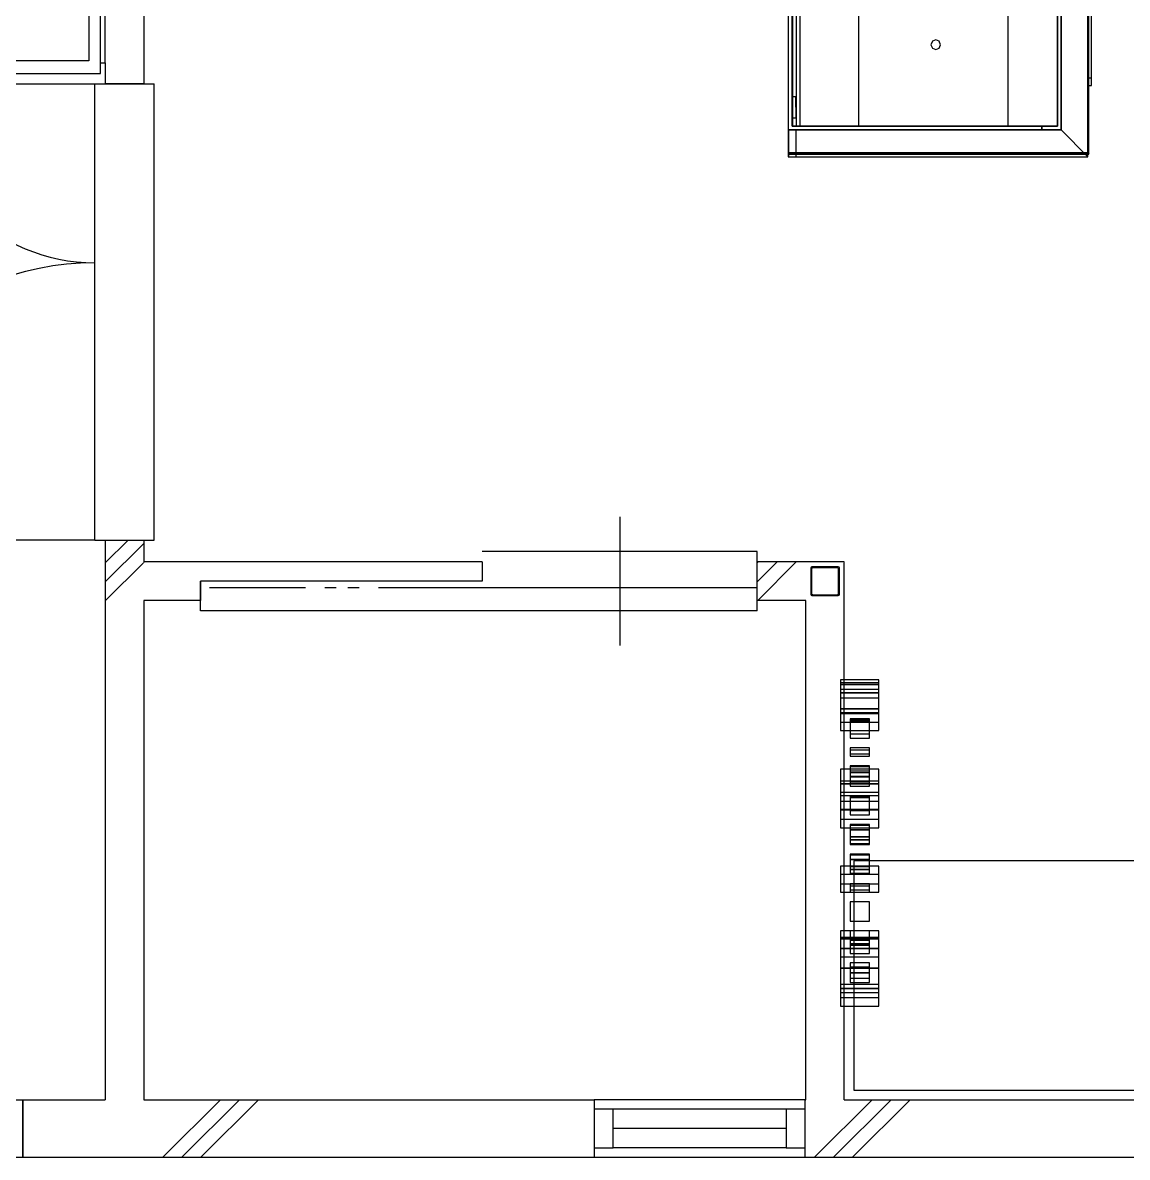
# Model space of a CAD drawing. Units: millimetres at full size, sheet at 1:50. Extents: x -9750 to 9750, y -6680 to 6675.
# Drawn here: x 81 to 2957, y -1915 to 1039 of the extents above; entities that cross this region are included whole.
import ezdxf

# ---------------------------------------------------------------- set-up
doc = ezdxf.new("R2010")
doc.units = ezdxf.units.MM
doc.header["$LTSCALE"] = 50
doc.linetypes.add('DOUBLE_CHAIN1', pattern=[8.8, 5, -1, 0.6, -0.6, 0.6, -1])
for name, color, linetype in [('0-5_柱', 7, 'Continuous'), ('0-6_壁', 4, 'Continuous'), ('0-7_建具', 7, 'Continuous'), ('0-8_床仕上', 7, 'Continuous'), ('0-9_部品実装', 7, 'Continuous'), ('0-A_汎用オブジェクト（実装）', 4, 'Continuous')]:
    doc.layers.add(name, color=color, linetype=linetype)

msp = doc.modelspace()

# ---------------------------------------------------------------- wipeouts: each hides what was drawn before it
for points in [[(346.23, -1839.95), (4770.23, -1839.95), (4770.23, 5120.05), (4770.23, 5120.05)], [(-3365.77, 3792.05), (-3365.77, -1764.95), (296.23, -1764.95), (296.23, -1764.95)]]:
    msp.add_wipeout(points)

# ---------------------------------------------------------------- next in the draw order: wipeouts: each hides what was drawn before it
for points in [[(346.23, -1839.95), (4770.23, 5120.05), (346.23, 5120.05), (346.23, 5120.05)], [(-3365.77, 3792.05), (296.23, -1764.95), (296.23, 3792.05), (296.23, 3792.05)]]:
    msp.add_wipeout(points)

# ---------------------------------------------------------------- next in the draw order: linework, layer by layer
at = {"layer": '0-6_壁', "color": 3}
msp.add_line((46.23, -1764.95), (81.23, -1764.95), dxfattribs=at)
msp.add_lwpolyline([(-5265.77, -1914.95), (81.23, -1914.95), (81.23, -1764.95)], dxfattribs=at)
at = {"layer": '0-6_壁', "color": 7}
msp.add_solid([(-5265.77, -1764.95), (81.23, -1764.95), (81.23, -1764.95)], dxfattribs=at)
at = {"layer": '0-8_床仕上'}
msp.add_solid([(346.23, -1839.95), (346.23, 5120.05), (346.23, 5120.05)], dxfattribs=at)
at = {"layer": '0-A_汎用オブジェクト（実装）'}
for points in [[(2857.07, 3302.95), (2854.07, 3299.95), (2854.07, 699.95), (2857.07, 696.95)], [(2854.07, 875.8), (2864.17, 875.8), (2864.17, 3061.42), (2854.07, 3061.42)], [(2854.16, 895.8), (2864.17, 895.8), (2864.17, 3041.42), (2854.16, 3041.42)], [(2854.07, 699.95), (2854.07, 2499.95), (2074.07, 2499.95), (2074.07, 699.95)], [(2854.51, 2489.95), (2784.51, 2419.95), (2784.51, 759.95), (2854.51, 689.95)], [(2784.95, 759.95), (2784.95, 2419.95), (2074.51, 2419.95), (2074.51, 759.95), (2734.95, 759.95), (2734.95, 769.95), (2084.51, 769.95), (2084.51, 2409.95), (2774.95, 2409.95), (2774.95, 769.95), (2734.95, 769.95), (2734.95, 759.95)], [(2084.51, 2409.95), (2084.51, 769.95), (2774.95, 769.95), (2774.95, 2409.95)], [(2105.01, 2409.95), (2085.01, 2409.95), (2085.01, 769.95), (2105.01, 769.95)], [(2085.01, 2409.95), (2085.01, 769.95), (2775.45, 769.95), (2775.45, 2409.95)], [(2257.39, 2409.95), (2257.39, 769.95), (2647.23, 769.95), (2647.23, 2409.95)], [(2257.39, 2409.95), (2257.39, 769.95), (2647.23, 769.95), (2647.23, 2409.95)], [(2775.45, 2410.45), (2774.95, 2409.95), (2774.95, 769.95), (2775.45, 769.45)], [(2095.01, 1589.95), (2095.01, 769.95), (2105.01, 769.95), (2105.01, 1589.95)], [(2467.27, 973.11), (2470.93, 981.95), (2467.27, 990.78), (2458.43, 994.45), (2449.6, 990.78), (2445.93, 981.95), (2449.6, 973.11), (2458.43, 969.45)], [(2084.51, 846), (2085.01, 791.16), (2095.01, 791.25), (2094.51, 846.09)], [(2775.45, 769.45), (2774.95, 769.95), (2124.95, 769.95), (2124.95, 769.45)], [(2854.51, 689.95), (2784.51, 759.95), (2074.07, 759.95), (2074.07, 689.95)], [(2074.95, 759.95), (2074.95, 689.95), (2094.95, 689.95), (2094.95, 759.95)], [(2857.07, 696.95), (2854.07, 699.95), (2074.07, 699.95), (2074.07, 696.95)], [(2285.53, -812.31), (2285.53, -773.73), (2235.53, -773.73), (2235.53, -812.31)], [(2285.53, -823.54), (2285.53, -776.18), (2235.53, -776.18), (2235.53, -823.54)], [(2235.53, -779.11), (2235.53, -812.31), (2285.53, -812.31), (2285.53, -779.11)], [(2235.53, -848.54), (2235.53, -853.91), (2285.53, -853.91), (2285.53, -848.54)], [(2285.53, -870.51), (2285.53, -848.54), (2235.53, -848.54), (2235.53, -870.51)], [(2285.53, -870.51), (2285.53, -865.14), (2235.53, -865.14), (2235.53, -870.51)], [(2285.53, -913.09), (2285.53, -895.51), (2235.53, -895.51), (2235.53, -913.09)], [(2285.53, -897.95), (2235.53, -897.95), (2235.53, -924.32), (2285.53, -924.32)], [(2285.53, -923.34), (2285.53, -909.18), (2235.53, -909.18), (2235.53, -923.34)], [(2235.53, -923.34), (2235.53, -937.5), (2285.53, -937.5), (2285.53, -923.34)], [(2285.53, -948.73), (2285.53, -924.32), (2235.53, -924.32), (2235.53, -948.73)], [(2285.53, -1012.31), (2285.53, -973.73), (2235.53, -973.73), (2235.53, -1012.31)], [(2285.53, -1023.54), (2285.53, -976.18), (2235.53, -976.18), (2235.53, -1023.54)], [(2235.53, -979.11), (2235.53, -1012.31), (2285.53, -1012.31), (2285.53, -979.11)], [(2285.53, -1048.54), (2235.53, -1048.54), (2235.53, -1080.28), (2285.53, -1080.28)], [(2285.53, -1050.98), (2235.53, -1050.98), (2235.53, -1097.86), (2285.53, -1097.86)], [(2285.53, -1062.09), (2235.53, -1062.09), (2235.53, -1062.21), (2285.53, -1062.21)], [(2285.53, -1080.28), (2235.53, -1080.28), (2235.53, -1087.11), (2285.53, -1087.11)], [(2285.53, -1100.78), (2285.53, -1089.55), (2235.53, -1089.55), (2235.53, -1100.78)], [(2285.53, -1125.78), (2235.53, -1125.78), (2235.53, -1157.52), (2285.53, -1157.52)], [(2285.53, -1128.23), (2235.53, -1128.23), (2235.53, -1175.1), (2285.53, -1175.1)], [(2285.53, -1139.33), (2235.53, -1139.33), (2235.53, -1139.46), (2285.53, -1139.46)], [(2245.23, -1739.95), (4505.23, -1739.95), (4505.23, -1142.64), (2245.23, -1142.64)], [(2245.23, -1739.95), (4520.23, -1739.95), (4520.23, -1142.64), (2245.23, -1142.64)], [(2285.53, -1157.52), (2235.53, -1157.52), (2235.53, -1164.36), (2285.53, -1164.36)], [(2285.53, -1178.03), (2285.53, -1166.8), (2235.53, -1166.8), (2235.53, -1178.03)], [(2235.53, -1203.03), (2235.53, -1208.4), (2285.53, -1208.4), (2285.53, -1203.03)], [(2285.53, -1225), (2285.53, -1203.03), (2235.53, -1203.03), (2235.53, -1225)], [(2285.53, -1225), (2285.53, -1219.63), (2235.53, -1219.63), (2235.53, -1225)], [(2285.53, -1300.3), (2285.53, -1250), (2235.53, -1250), (2235.53, -1300.3)], [(2285.53, -1349.71), (2285.53, -1325.3), (2235.53, -1325.3), (2235.53, -1349.71)], [(2285.53, -1362.89), (2285.53, -1346.29), (2235.53, -1346.29), (2235.53, -1362.89)], [(2285.53, -1359.48), (2285.53, -1349.71), (2235.53, -1349.71), (2235.53, -1359.48)], [(2285.53, -1383.89), (2285.53, -1359.48), (2235.53, -1359.48), (2235.53, -1383.89)], [(2285.53, -1408.89), (2235.53, -1408.89), (2235.53, -1434.77), (2285.53, -1434.77)], [(2285.53, -1448.93), (2285.53, -1419.63), (2235.53, -1419.63), (2235.53, -1448.93)], [(2285.53, -1460.16), (2285.53, -1434.77), (2235.53, -1434.77), (2235.53, -1460.16)]]:
    msp.add_lwpolyline(points, close=True, dxfattribs=at)

# ---------------------------------------------------------------- next in the draw order: wipeouts: each hides what was drawn before it
at = {"color": 7}
msp.add_wipeout([(81.23, -1764.95), (81.23, -1914.95), (4520.23, -1914.95), (4520.23, -1914.95)], dxfattribs=at)

# ---------------------------------------------------------------- next in the draw order: wipeouts: each hides what was drawn before it
msp.add_wipeout([(81.23, -1764.95), (4520.23, -1914.95), (4520.23, -1764.95), (4520.23, -1764.95)], dxfattribs=at)

# ---------------------------------------------------------------- next in the draw order: linework, layer by layer
at = {"layer": '0-6_壁', "color": 3}
for p, q in [((81.23, -1764.95), (296.23, -1764.95)), ((81.23, -1764.95), (81.23, -1914.95)), ((396.23, -1764.95), (1568.67, -1764.95)), ((2118.67, -1764.95), (2120.23, -1764.95)), ((2220.23, -1764.95), (3395.67, -1764.95)), ((81.23, -1914.95), (1568.67, -1914.95)), ((2118.67, -1914.95), (3395.67, -1914.95))]:
    msp.add_line(p, q, dxfattribs=at)
at = {"layer": '0-6_壁'}
for p, q in [((445.83, -1914.95), (595.83, -1764.95)), ((495.33, -1914.95), (645.33, -1764.95)), ((544.83, -1914.95), (694.83, -1764.95)), ((2142.89, -1914.95), (2292.89, -1764.95)), ((2192.38, -1914.95), (2342.38, -1764.95)), ((2241.88, -1914.95), (2391.88, -1764.95))]:
    msp.add_line(p, q, dxfattribs=at)
at = {"layer": '0-6_壁', "color": 7}
msp.add_solid([(81.23, -1764.95), (4520.23, -1764.95), (4520.23, -1764.95)], dxfattribs=at)

# ---------------------------------------------------------------- next in the draw order: wipeouts: each hides what was drawn before it
at = {"color": 7}
for points in [[(396.23, 5045.05), (296.23, 5045.05), (296.23, -1764.95), (296.23, -1764.95)], [(2120.23, -1764.95), (2220.23, -1764.95), (2220.23, -364.95), (2220.23, -364.95)]]:
    msp.add_wipeout(points, dxfattribs=at)

# ---------------------------------------------------------------- next in the draw order: wipeouts: each hides what was drawn before it
for points in [[(396.23, 5045.05), (296.23, -1764.95), (396.23, -1764.95), (396.23, -1764.95)], [(2120.23, -1764.95), (2220.23, -364.95), (2120.23, -464.95), (2120.23, -464.95)]]:
    msp.add_wipeout(points, dxfattribs=at)

# ---------------------------------------------------------------- next in the draw order: linework, layer by layer
at = {"layer": '0-6_壁', "color": 3}
for p, q in [((396.23, 1435.05), (396.23, 880.2)), ((296.23, 935.05), (296.23, 880.2)), ((296.23, -307.8), (296.23, -1764.95)), ((396.23, -307.8), (396.23, -364.95)), ((2220.23, -1764.95), (2220.23, -364.95)), ((396.23, -464.95), (396.23, -1764.95)), ((2120.23, -1764.95), (2120.23, -464.95))]:
    msp.add_line(p, q, dxfattribs=at)
at = {"layer": '0-6_壁'}
for p, q in [((296.23, -367.49), (355.92, -307.8)), ((296.23, -416.99), (396.23, -316.99)), ((296.23, -466.49), (396.23, -366.49))]:
    msp.add_line(p, q, dxfattribs=at)
at = {"layer": '0-6_壁', "color": 7}
for points in [[(396.23, 5045.05), (396.23, -1764.95), (396.23, -1764.95)], [(2120.23, -1764.95), (2120.23, -464.95), (2120.23, -464.95)]]:
    msp.add_solid(points, dxfattribs=at)
at = {"layer": '0-A_汎用オブジェクト（実装）'}
for points in [[(2310.53, -679.86), (2310.53, -671.81), (2210.53, -671.81), (2210.53, -679.86)], [(2310.53, -679.86), (2210.53, -679.86), (2210.53, -757.06), (2310.53, -757.06)], [(2310.53, -803.97), (2310.53, -684.66), (2210.53, -684.66), (2210.53, -803.97)], [(2310.53, -705.3), (2310.53, -696.85), (2210.53, -696.85), (2210.53, -705.3)], [(2310.53, -705.3), (2210.53, -705.3), (2210.53, -757.06), (2310.53, -757.06)], [(2310.53, -747.48), (2310.53, -719.16), (2210.53, -719.16), (2210.53, -747.48)], [(2310.53, -759.81), (2310.53, -747.48), (2210.53, -747.48), (2210.53, -759.81)], [(2310.53, -782.66), (2210.53, -782.66), (2210.53, -803.97), (2310.53, -803.97)], [(2310.53, -903.97), (2210.53, -903.97), (2210.53, -942.33), (2310.53, -942.33)], [(2310.53, -935.94), (2210.53, -935.94), (2210.53, -1056.68), (2310.53, -1056.68)], [(2310.53, -972.64), (2310.53, -942.33), (2210.53, -942.33), (2210.53, -972.64)], [(2310.53, -1010.18), (2310.53, -965.16), (2210.53, -965.16), (2210.53, -1010.18)], [(2310.53, -988.35), (2210.53, -988.35), (2210.53, -1009.77), (2310.53, -1009.77)], [(2310.53, -1009.97), (2310.53, -1009.77), (2210.53, -1009.77), (2210.53, -1009.97)], [(2310.53, -1035.26), (2210.53, -1035.26), (2210.53, -1056.68), (2310.53, -1056.68)], [(2310.53, -1156.68), (2210.53, -1156.68), (2210.53, -1178.1), (2310.53, -1178.1)], [(2310.53, -1225.02), (2310.53, -1156.68), (2210.53, -1156.68), (2210.53, -1225.02)], [(2310.53, -1203.7), (2210.53, -1203.7), (2210.53, -1225.02), (2310.53, -1225.02)], [(2310.53, -1325.02), (2210.53, -1325.02), (2210.53, -1343.03), (2310.53, -1343.03)], [(2310.53, -1370.94), (2310.53, -1325.02), (2210.53, -1325.02), (2210.53, -1370.94)], [(2310.53, -1343.03), (2210.53, -1343.03), (2210.53, -1346.11), (2310.53, -1346.11)], [(2310.53, -1422.66), (2310.53, -1370.94), (2210.53, -1370.94), (2210.53, -1422.66)], [(2310.53, -1371.71), (2210.53, -1371.71), (2210.53, -1392.8), (2310.53, -1392.8)], [(2310.53, -1475.25), (2310.53, -1422.66), (2210.53, -1422.66), (2210.53, -1475.25)], [(2310.53, -1464.76), (2210.53, -1464.76), (2210.53, -1485.86), (2310.53, -1485.86)], [(2310.53, -1521.12), (2310.53, -1475.25), (2210.53, -1475.25), (2210.53, -1521.12)], [(2310.53, -1500.03), (2210.53, -1500.03), (2210.53, -1521.12), (2310.53, -1521.12)]]:
    msp.add_lwpolyline(points, close=True, dxfattribs=at)

# ---------------------------------------------------------------- next in the draw order: wipeouts: each hides what was drawn before it
for points in [[(-285.56, 935.05), (296.23, 935.05), (296.23, 1252.16), (296.23, 1252.16)], [(269.23, -307.8), (423.23, -307.8), (423.23, 880.2), (423.23, 880.2)], [(2118.67, -1914.95), (2118.67, -1764.95), (1568.67, -1764.95), (1568.67, -1764.95)]]:
    msp.add_wipeout(points)
at = {"color": 7}
msp.add_wipeout([(2120.23, -464.95), (2220.23, -364.95), (396.23, -364.95), (396.23, -364.95)], dxfattribs=at)

# ---------------------------------------------------------------- next in the draw order: wipeouts: each hides what was drawn before it
for points in [[(-285.56, 935.05), (296.23, 1252.16), (-285.56, 1252.16), (-285.56, 1252.16)], [(269.23, -307.8), (423.23, 880.2), (269.23, 880.2), (269.23, 880.2)], [(2135.73, -452.45), (2204.73, -452.45), (2207.73, -449.45), (2207.73, -449.45)], [(2118.67, -1914.95), (1568.67, -1764.95), (1568.67, -1914.95), (1568.67, -1914.95)]]:
    msp.add_wipeout(points)
msp.add_wipeout([(2120.23, -464.95), (396.23, -364.95), (396.23, -464.95), (396.23, -464.95)], dxfattribs=at)

# ---------------------------------------------------------------- next in the draw order: linework, layer by layer
at = {"layer": '0-6_壁'}
for p, q in [((396.23, -366.49), (397.77, -364.95)), ((1993.86, -416.42), (2045.33, -364.95)), ((1993.86, -366.92), (1995.83, -364.95)), ((1994.83, -464.95), (2094.83, -364.95))]:
    msp.add_line(p, q, dxfattribs=at)
at = {"layer": '0-6_壁', "color": 3}
for p, q in [((1277.63, -364.95), (396.23, -364.95)), ((2220.23, -364.95), (1993.86, -364.95)), ((543.86, -464.95), (396.23, -464.95)), ((2120.23, -464.95), (1993.86, -464.95))]:
    msp.add_line(p, q, dxfattribs=at)
at = {"layer": '0-6_壁', "color": 7}
msp.add_solid([(2120.23, -464.95), (396.23, -464.95), (396.23, -464.95)], dxfattribs=at)
at = {"layer": '0-7_建具', "color": 4}
for p, q in [((-196.77, 880.2), (269.23, 880.2)), ((269.23, -307.8), (-452.77, -307.8))]:
    msp.add_line(p, q, dxfattribs=at)
at = {"layer": '0-7_建具'}
for p, q in [((269.23, -307.8), (269.23, 880.2)), ((269.23, 880.2), (423.23, 880.2)), ((396.23, 880.2), (296.23, 880.2)), ((423.23, -307.8), (423.23, 880.2)), ((269.23, -307.8), (423.23, -307.8)), ((296.23, -307.8), (396.23, -307.8)), ((1568.67, -1764.95), (1568.67, -1914.95)), ((2118.67, -1764.95), (1568.67, -1764.95)), ((2118.67, -1914.95), (2118.67, -1764.95)), ((2068.67, -1789.95), (1618.67, -1789.95)), ((2068.67, -1839.95), (1618.67, -1839.95)), ((2068.67, -1889.95), (1618.67, -1889.95)), ((1568.67, -1914.95), (2118.67, -1914.95))]:
    msp.add_line(p, q, dxfattribs=at)
for points in [[(1568.67, -1789.95), (1568.67, -1889.95), (1618.67, -1889.95), (1618.67, -1789.95)], [(2118.67, -1789.95), (2068.67, -1789.95), (2068.67, -1889.95), (2118.67, -1889.95)]]:
    msp.add_lwpolyline(points, close=True, dxfattribs=at)
at = {"layer": '0-7_建具', "color": 4}
for centre, radius, start, end in [((269.23, 880.2), 466, 180, 270), ((269.23, -307.8), 722, 90, 180)]:
    msp.add_arc(centre, radius, start, end, dxfattribs=at)
at = {"layer": '0-7_建具'}
for points in [[(269.23, -307.8), (269.23, 880.2), (269.23, 880.2)], [(2118.67, -1914.95), (1568.67, -1914.95), (1568.67, -1914.95)]]:
    msp.add_solid(points, dxfattribs=at)
at = {"layer": '0-9_部品実装', "color": 4}
msp.add_lwpolyline([(283.73, 935.05), (296.23, 935.05), (296.23, 2735.05), (283.73, 2735.05)], dxfattribs=at)

# ---------------------------------------------------------------- next in the draw order: wipeouts: each hides what was drawn before it
for points in [[(283.73, 2707.35), (-16.27, 2707.35), (-16.27, 907.35), (-16.27, 907.35)], [(543.86, -414.95), (543.86, -491.95), (1277.63, -491.95), (1277.63, -491.95)], [(2135.73, -452.45), (2207.73, -449.45), (2132.73, -449.45), (2132.73, -449.45)]]:
    msp.add_wipeout(points)

# ---------------------------------------------------------------- next in the draw order: wipeouts: each hides what was drawn before it
for points in [[(283.73, 2707.35), (-16.27, 907.35), (283.73, 907.35), (283.73, 907.35)], [(543.86, -414.95), (1277.63, -491.95), (1277.63, -414.95), (1277.63, -414.95)], [(2135.73, -452.45), (2132.73, -449.45), (2132.73, -449.45), (2132.73, -449.45)]]:
    msp.add_wipeout(points)

# ---------------------------------------------------------------- next in the draw order: linework, layer by layer
at = {"layer": '0-7_建具', "color": 4, "linetype": 'DOUBLE_CHAIN1'}
msp.add_line((1257.63, -432.45), (541.4, -432.45), dxfattribs=at)
at = {"layer": '0-7_建具'}
msp.add_line((543.86, -491.95), (543.86, -414.95), dxfattribs=at)
msp.add_solid([(543.86, -414.95), (1277.63, -414.95), (1277.63, -414.95)], dxfattribs=at)
at = {"layer": '0-9_部品実装', "color": 4}
for points in [[(-16.27, 1133.9), (-16.27, 907.35), (283.73, 907.35), (283.73, 2707.35)], [(-16.27, 2674.35), (253.73, 2674.35), (253.73, 940.35), (-16.03, 940.35)]]:
    msp.add_lwpolyline(points, dxfattribs=at)
at = {"layer": '0-9_部品実装'}
msp.add_solid([(283.73, 2707.35), (283.73, 907.35), (283.73, 907.35)], dxfattribs=at)

# ---------------------------------------------------------------- next in the draw order: wipeouts: each hides what was drawn before it
msp.add_wipeout([(2132.73, -380.45), (2132.73, -449.45), (2135.73, -449.45), (2135.73, -449.45)])

# ---------------------------------------------------------------- next in the draw order: wipeouts: each hides what was drawn before it
for points in [[(1993.86, -491.95), (1993.86, -337.95), (1277.63, -337.95), (1277.63, -337.95)], [(2132.73, -380.45), (2135.73, -449.45), (2135.73, -377.45), (2135.73, -377.45)]]:
    msp.add_wipeout(points)

# ---------------------------------------------------------------- next in the draw order: wipeouts: each hides what was drawn before it
for points in [[(1993.86, -491.95), (1277.63, -337.95), (1277.63, -491.95), (1277.63, -491.95)], [(2132.73, -380.45), (2135.73, -377.45), (2135.73, -377.45), (2135.73, -377.45)], [(2135.73, -452.45), (2132.73, -449.45), (2132.75, -449.76), (2132.75, -449.76)]]:
    msp.add_wipeout(points)

# ---------------------------------------------------------------- next in the draw order: linework, layer by layer
at = {"layer": '0-7_建具'}
for p, q in [((1635.74, -247.45), (1635.74, -582.45)), ((1993.86, -337.95), (1277.63, -337.95)), ((1993.86, -491.95), (1993.86, -337.95)), ((1993.86, -464.95), (1993.86, -364.95)), ((1993.86, -432.45), (1257.63, -432.45)), ((1993.86, -491.95), (543.86, -491.95))]:
    msp.add_line(p, q, dxfattribs=at)
msp.add_lwpolyline([(1277.63, -364.95), (1277.63, -414.95), (543.86, -414.95), (543.86, -464.95)], dxfattribs=at)
msp.add_solid([(1993.86, -491.95), (1277.63, -491.95), (1277.63, -491.95)], dxfattribs=at)

# ---------------------------------------------------------------- next in the draw order: wipeouts: each hides what was drawn before it
for points in [[(2132.73, -380.45), (2135.73, -377.45), (2135.42, -377.47), (2135.42, -377.47)], [(2135.73, -452.45), (2132.75, -449.76), (2132.8, -450.07), (2132.8, -450.07)]]:
    msp.add_wipeout(points)

# ---------------------------------------------------------------- next in the draw order: wipeouts: each hides what was drawn before it
for points in [[(2132.73, -380.45), (2135.42, -377.47), (2135.11, -377.52), (2135.11, -377.52)], [(2135.73, -452.45), (2132.8, -450.07), (2132.88, -450.38), (2132.88, -450.38)]]:
    msp.add_wipeout(points)

# ---------------------------------------------------------------- next in the draw order: wipeouts: each hides what was drawn before it
for points in [[(2132.73, -380.45), (2135.11, -377.52), (2134.81, -377.6), (2134.81, -377.6)], [(2135.73, -452.45), (2132.88, -450.38), (2132.99, -450.67), (2132.99, -450.67)]]:
    msp.add_wipeout(points)

# ---------------------------------------------------------------- next in the draw order: wipeouts: each hides what was drawn before it
for points in [[(2132.73, -380.45), (2134.81, -377.6), (2134.51, -377.71), (2134.51, -377.71)], [(2135.73, -452.45), (2132.99, -450.67), (2133.14, -450.95), (2133.14, -450.95)]]:
    msp.add_wipeout(points)

# ---------------------------------------------------------------- next in the draw order: wipeouts: each hides what was drawn before it
for points in [[(2132.73, -380.45), (2134.51, -377.71), (2134.23, -377.85), (2134.23, -377.85)], [(2135.73, -452.45), (2133.14, -450.95), (2133.31, -451.21), (2133.31, -451.21)]]:
    msp.add_wipeout(points)

# ---------------------------------------------------------------- next in the draw order: wipeouts: each hides what was drawn before it
for points in [[(2132.73, -380.45), (2134.23, -377.85), (2133.97, -378.02), (2133.97, -378.02)], [(2135.73, -452.45), (2133.31, -451.21), (2133.5, -451.46), (2133.5, -451.46)]]:
    msp.add_wipeout(points)

# ---------------------------------------------------------------- next in the draw order: wipeouts: each hides what was drawn before it
for points in [[(2132.73, -380.45), (2133.97, -378.02), (2133.73, -378.22), (2133.73, -378.22)], [(2135.73, -452.45), (2133.5, -451.46), (2133.73, -451.68), (2133.73, -451.68)]]:
    msp.add_wipeout(points)

# ---------------------------------------------------------------- next in the draw order: wipeouts: each hides what was drawn before it
for points in [[(2132.73, -380.45), (2133.73, -378.22), (2133.5, -378.44), (2133.5, -378.44)], [(2135.73, -452.45), (2133.73, -451.68), (2133.97, -451.88), (2133.97, -451.88)]]:
    msp.add_wipeout(points)

# ---------------------------------------------------------------- next in the draw order: wipeouts: each hides what was drawn before it
for points in [[(2132.73, -380.45), (2133.5, -378.44), (2133.31, -378.69), (2133.31, -378.69)], [(2135.73, -452.45), (2133.97, -451.88), (2134.23, -452.05), (2134.23, -452.05)]]:
    msp.add_wipeout(points)

# ---------------------------------------------------------------- next in the draw order: linework, layer by layer
at = {"layer": '0-5_柱'}
for points in [[(2135.73, -452.45), (2134.23, -452.05), (2134.51, -452.19)], [(2135.73, -452.45), (2134.51, -452.19), (2134.81, -452.3)], [(2135.73, -452.45), (2134.81, -452.3), (2135.11, -452.38)], [(2135.73, -452.45), (2135.11, -452.38), (2135.42, -452.43)], [(2135.73, -452.45), (2135.42, -452.43), (2135.42, -452.43)]]:
    msp.add_solid(points, dxfattribs=at)

# ---------------------------------------------------------------- next in the draw order: wipeouts: each hides what was drawn before it
msp.add_wipeout([(2132.73, -380.45), (2133.31, -378.69), (2133.14, -378.95), (2133.14, -378.95)])

# ---------------------------------------------------------------- next in the draw order: linework, layer by layer
for points in [[(2132.73, -380.45), (2133.14, -378.95), (2132.99, -379.23)], [(2132.73, -380.45), (2132.99, -379.23), (2132.88, -379.52)], [(2132.73, -380.45), (2132.88, -379.52), (2132.8, -379.83)], [(2132.73, -380.45), (2132.8, -379.83), (2132.75, -380.14)], [(2132.73, -380.45), (2132.75, -380.14), (2132.75, -380.14)]]:
    msp.add_solid(points, dxfattribs=at)

# ---------------------------------------------------------------- next in the draw order: wipeouts: each hides what was drawn before it
msp.add_wipeout([(2135.73, -377.45), (2135.73, -449.45), (2204.73, -449.45), (2204.73, -449.45)])

# ---------------------------------------------------------------- next in the draw order: wipeouts: each hides what was drawn before it
msp.add_wipeout([(2135.73, -377.45), (2204.73, -449.45), (2204.73, -377.45), (2204.73, -377.45)])

# ---------------------------------------------------------------- next in the draw order: linework, layer by layer
msp.add_line((2132.73, -380.45), (2132.73, -449.45), dxfattribs=at)
for centre, start, end in [((2135.73, -380.45), 90, 180), ((2135.73, -449.45), 180, 270)]:
    msp.add_arc(centre, 3, start, end, dxfattribs=at)
msp.add_solid([(2135.73, -377.45), (2204.73, -377.45), (2204.73, -377.45)], dxfattribs=at)

# ---------------------------------------------------------------- next in the draw order: wipeouts: each hides what was drawn before it
msp.add_wipeout([(2207.73, -449.45), (2204.73, -452.45), (2205.05, -452.43), (2205.05, -452.43)])

# ---------------------------------------------------------------- next in the draw order: wipeouts: each hides what was drawn before it
for points in [[(2204.73, -377.45), (2207.73, -380.45), (2207.72, -380.14), (2207.72, -380.14)], [(2207.73, -449.45), (2205.05, -452.43), (2205.36, -452.38), (2205.36, -452.38)]]:
    msp.add_wipeout(points)

# ---------------------------------------------------------------- next in the draw order: wipeouts: each hides what was drawn before it
for points in [[(2204.73, -377.45), (2207.72, -380.14), (2207.67, -379.83), (2207.67, -379.83)], [(2207.73, -449.45), (2205.36, -452.38), (2205.66, -452.3), (2205.66, -452.3)]]:
    msp.add_wipeout(points)

# ---------------------------------------------------------------- next in the draw order: wipeouts: each hides what was drawn before it
for points in [[(2204.73, -377.45), (2207.67, -379.83), (2207.59, -379.52), (2207.59, -379.52)], [(2207.73, -449.45), (2205.66, -452.3), (2205.95, -452.19), (2205.95, -452.19)]]:
    msp.add_wipeout(points)

# ---------------------------------------------------------------- next in the draw order: wipeouts: each hides what was drawn before it
for points in [[(2204.73, -377.45), (2207.59, -379.52), (2207.47, -379.23), (2207.47, -379.23)], [(2207.73, -449.45), (2205.95, -452.19), (2206.23, -452.05), (2206.23, -452.05)]]:
    msp.add_wipeout(points)

# ---------------------------------------------------------------- next in the draw order: wipeouts: each hides what was drawn before it
for points in [[(2204.73, -377.45), (2207.47, -379.23), (2207.33, -378.95), (2207.33, -378.95)], [(2207.73, -449.45), (2206.23, -452.05), (2206.5, -451.88), (2206.5, -451.88)]]:
    msp.add_wipeout(points)

# ---------------------------------------------------------------- next in the draw order: wipeouts: each hides what was drawn before it
for points in [[(2204.73, -377.45), (2207.33, -378.95), (2207.16, -378.69), (2207.16, -378.69)], [(2207.73, -449.45), (2206.5, -451.88), (2206.74, -451.68), (2206.74, -451.68)]]:
    msp.add_wipeout(points)

# ---------------------------------------------------------------- next in the draw order: wipeouts: each hides what was drawn before it
for points in [[(2204.73, -377.45), (2207.16, -378.69), (2206.96, -378.44), (2206.96, -378.44)], [(2207.73, -449.45), (2206.74, -451.68), (2206.96, -451.46), (2206.96, -451.46)]]:
    msp.add_wipeout(points)

# ---------------------------------------------------------------- next in the draw order: wipeouts: each hides what was drawn before it
for points in [[(2204.73, -377.45), (2206.96, -378.44), (2206.74, -378.22), (2206.74, -378.22)], [(2207.73, -449.45), (2206.96, -451.46), (2207.16, -451.21), (2207.16, -451.21)]]:
    msp.add_wipeout(points)

# ---------------------------------------------------------------- next in the draw order: wipeouts: each hides what was drawn before it
for points in [[(2204.73, -377.45), (2206.74, -378.22), (2206.5, -378.02), (2206.5, -378.02)], [(2207.73, -449.45), (2207.16, -451.21), (2207.33, -450.95), (2207.33, -450.95)]]:
    msp.add_wipeout(points)

# ---------------------------------------------------------------- next in the draw order: linework, layer by layer
for points in [[(2207.73, -449.45), (2207.33, -450.95), (2207.47, -450.67)], [(2207.73, -449.45), (2207.47, -450.67), (2207.59, -450.38)], [(2207.73, -449.45), (2207.59, -450.38), (2207.67, -450.07)], [(2207.73, -449.45), (2207.67, -450.07), (2207.72, -449.76)], [(2207.73, -449.45), (2207.72, -449.76), (2207.72, -449.76)]]:
    msp.add_solid(points, dxfattribs=at)

# ---------------------------------------------------------------- next in the draw order: wipeouts: each hides what was drawn before it
msp.add_wipeout([(2204.73, -377.45), (2206.5, -378.02), (2206.23, -377.85), (2206.23, -377.85)])

# ---------------------------------------------------------------- next in the draw order: linework, layer by layer
for points in [[(2204.73, -377.45), (2206.23, -377.85), (2205.95, -377.71)], [(2204.73, -377.45), (2205.95, -377.71), (2205.66, -377.6)], [(2204.73, -377.45), (2205.66, -377.6), (2205.36, -377.52)], [(2204.73, -377.45), (2205.36, -377.52), (2205.05, -377.47)], [(2204.73, -377.45), (2205.05, -377.47), (2205.05, -377.47)]]:
    msp.add_solid(points, dxfattribs=at)

# ---------------------------------------------------------------- next in the draw order: wipeouts: each hides what was drawn before it
msp.add_wipeout([(2204.73, -449.45), (2207.73, -449.45), (2207.73, -380.45), (2207.73, -380.45)])

# ---------------------------------------------------------------- next in the draw order: wipeouts: each hides what was drawn before it
msp.add_wipeout([(2204.73, -449.45), (2207.73, -380.45), (2204.73, -377.45), (2204.73, -377.45)])

# ---------------------------------------------------------------- next in the draw order: linework, layer by layer
for p, q in [((2204.73, -377.45), (2135.73, -377.45)), ((2207.73, -449.45), (2207.73, -380.45)), ((2135.73, -452.45), (2204.73, -452.45))]:
    msp.add_line(p, q, dxfattribs=at)
for centre, start, end in [((2204.73, -380.45), 0, 90), ((2204.73, -449.45), 270, 0)]:
    msp.add_arc(centre, 3, start, end, dxfattribs=at)
msp.add_solid([(2204.73, -449.45), (2204.73, -377.45), (2204.73, -377.45)], dxfattribs=at)

# ---------------------------------------------------------------- next in the draw order: wipeouts: each hides what was drawn before it
msp.add_wipeout([(2135.03, -382.75), (2135.03, -447.15), (2138.03, -450.15), (2138.03, -450.15)])

# ---------------------------------------------------------------- next in the draw order: wipeouts: each hides what was drawn before it
msp.add_wipeout([(2135.03, -382.75), (2138.03, -450.15), (2138.03, -379.75), (2138.03, -379.75)])

# ---------------------------------------------------------------- next in the draw order: wipeouts: each hides what was drawn before it
for points in [[(2135.03, -382.75), (2138.03, -379.75), (2138.03, -379.75), (2138.03, -379.75)], [(2138.03, -450.15), (2135.03, -447.15), (2135.05, -447.46), (2135.05, -447.46)]]:
    msp.add_wipeout(points)

# ---------------------------------------------------------------- next in the draw order: wipeouts: each hides what was drawn before it
for points in [[(2135.03, -382.75), (2138.03, -379.75), (2137.72, -379.77), (2137.72, -379.77)], [(2138.03, -450.15), (2135.05, -447.46), (2135.1, -447.77), (2135.1, -447.77)]]:
    msp.add_wipeout(points)

# ---------------------------------------------------------------- next in the draw order: wipeouts: each hides what was drawn before it
for points in [[(2135.03, -382.75), (2137.72, -379.77), (2137.41, -379.82), (2137.41, -379.82)], [(2138.03, -450.15), (2135.1, -447.77), (2135.18, -448.08), (2135.18, -448.08)]]:
    msp.add_wipeout(points)

# ---------------------------------------------------------------- next in the draw order: wipeouts: each hides what was drawn before it
for points in [[(2135.03, -382.75), (2137.41, -379.82), (2137.11, -379.9), (2137.11, -379.9)], [(2138.03, -450.15), (2135.18, -448.08), (2135.29, -448.37), (2135.29, -448.37)]]:
    msp.add_wipeout(points)

# ---------------------------------------------------------------- next in the draw order: wipeouts: each hides what was drawn before it
for points in [[(2135.03, -382.75), (2137.11, -379.9), (2136.81, -380.01), (2136.81, -380.01)], [(2138.03, -450.15), (2135.29, -448.37), (2135.44, -448.65), (2135.44, -448.65)]]:
    msp.add_wipeout(points)

# ---------------------------------------------------------------- next in the draw order: wipeouts: each hides what was drawn before it
for points in [[(2135.03, -382.75), (2136.81, -380.01), (2136.53, -380.15), (2136.53, -380.15)], [(2138.03, -450.15), (2135.44, -448.65), (2135.61, -448.91), (2135.61, -448.91)]]:
    msp.add_wipeout(points)

# ---------------------------------------------------------------- next in the draw order: wipeouts: each hides what was drawn before it
for points in [[(2135.03, -382.75), (2136.53, -380.15), (2136.27, -380.32), (2136.27, -380.32)], [(2138.03, -450.15), (2135.61, -448.91), (2135.8, -449.16), (2135.8, -449.16)]]:
    msp.add_wipeout(points)

# ---------------------------------------------------------------- next in the draw order: wipeouts: each hides what was drawn before it
for points in [[(2135.03, -382.75), (2136.27, -380.32), (2136.03, -380.52), (2136.03, -380.52)], [(2138.03, -450.15), (2135.8, -449.16), (2136.03, -449.38), (2136.03, -449.38)]]:
    msp.add_wipeout(points)

# ---------------------------------------------------------------- next in the draw order: wipeouts: each hides what was drawn before it
for points in [[(2135.03, -382.75), (2136.03, -380.52), (2135.8, -380.74), (2135.8, -380.74)], [(2138.03, -450.15), (2136.03, -449.38), (2136.27, -449.58), (2136.27, -449.58)]]:
    msp.add_wipeout(points)

# ---------------------------------------------------------------- next in the draw order: wipeouts: each hides what was drawn before it
for points in [[(2135.03, -382.75), (2135.8, -380.74), (2135.61, -380.99), (2135.61, -380.99)], [(2138.03, -450.15), (2136.27, -449.58), (2136.53, -449.75), (2136.53, -449.75)]]:
    msp.add_wipeout(points)

# ---------------------------------------------------------------- next in the draw order: linework, layer by layer
for points in [[(2138.03, -450.15), (2136.53, -449.75), (2136.81, -449.89)], [(2138.03, -450.15), (2136.81, -449.89), (2137.11, -450)], [(2138.03, -450.15), (2137.11, -450), (2137.41, -450.08)], [(2138.03, -450.15), (2137.41, -450.08), (2137.72, -450.13)], [(2138.03, -450.15), (2137.72, -450.13), (2137.72, -450.13)]]:
    msp.add_solid(points, dxfattribs=at)

# ---------------------------------------------------------------- next in the draw order: wipeouts: each hides what was drawn before it
msp.add_wipeout([(2135.03, -382.75), (2135.61, -380.99), (2135.44, -381.25), (2135.44, -381.25)])

# ---------------------------------------------------------------- next in the draw order: linework, layer by layer
for points in [[(2135.03, -382.75), (2135.44, -381.25), (2135.29, -381.53)], [(2135.03, -382.75), (2135.29, -381.53), (2135.18, -381.82)], [(2135.03, -382.75), (2135.18, -381.82), (2135.1, -382.13)], [(2135.03, -382.75), (2135.1, -382.13), (2135.05, -382.44)], [(2135.03, -382.75), (2135.05, -382.44), (2135.05, -382.44)]]:
    msp.add_solid(points, dxfattribs=at)

# ---------------------------------------------------------------- next in the draw order: wipeouts: each hides what was drawn before it
msp.add_wipeout([(2138.03, -450.15), (2202.43, -450.15), (2205.43, -447.15), (2205.43, -447.15)])

# ---------------------------------------------------------------- next in the draw order: wipeouts: each hides what was drawn before it
msp.add_wipeout([(2138.03, -450.15), (2205.43, -447.15), (2138.03, -447.15), (2138.03, -447.15)])

# ---------------------------------------------------------------- next in the draw order: linework, layer by layer
msp.add_solid([(2138.03, -450.15), (2138.03, -447.15), (2138.03, -447.15)], dxfattribs=at)

# ---------------------------------------------------------------- next in the draw order: wipeouts: each hides what was drawn before it
msp.add_wipeout([(2138.03, -379.75), (2138.03, -447.15), (2202.43, -447.15), (2202.43, -447.15)])

# ---------------------------------------------------------------- next in the draw order: wipeouts: each hides what was drawn before it
msp.add_wipeout([(2138.03, -379.75), (2202.43, -447.15), (2202.43, -379.75), (2202.43, -379.75)])

# ---------------------------------------------------------------- next in the draw order: linework, layer by layer
msp.add_line((2135.03, -382.75), (2135.03, -447.15), dxfattribs=at)
for centre, start, end in [((2138.03, -382.75), 90, 180), ((2138.03, -447.15), 180, 270)]:
    msp.add_arc(centre, 3, start, end, dxfattribs=at)
msp.add_solid([(2138.03, -379.75), (2202.43, -379.75), (2202.43, -379.75)], dxfattribs=at)

# ---------------------------------------------------------------- next in the draw order: wipeouts: each hides what was drawn before it
msp.add_wipeout([(2205.43, -447.15), (2202.43, -450.15), (2202.75, -450.13), (2202.75, -450.13)])

# ---------------------------------------------------------------- next in the draw order: wipeouts: each hides what was drawn before it
msp.add_wipeout([(2205.43, -447.15), (2202.75, -450.13), (2203.06, -450.08), (2203.06, -450.08)])

# ---------------------------------------------------------------- next in the draw order: wipeouts: each hides what was drawn before it
msp.add_wipeout([(2205.43, -447.15), (2203.06, -450.08), (2203.36, -450), (2203.36, -450)])

# ---------------------------------------------------------------- next in the draw order: wipeouts: each hides what was drawn before it
msp.add_wipeout([(2205.43, -447.15), (2203.36, -450), (2203.65, -449.89), (2203.65, -449.89)])

# ---------------------------------------------------------------- next in the draw order: wipeouts: each hides what was drawn before it
msp.add_wipeout([(2205.43, -447.15), (2203.65, -449.89), (2203.93, -449.75), (2203.93, -449.75)])

# ---------------------------------------------------------------- next in the draw order: wipeouts: each hides what was drawn before it
msp.add_wipeout([(2205.43, -447.15), (2203.93, -449.75), (2204.2, -449.58), (2204.2, -449.58)])

# ---------------------------------------------------------------- next in the draw order: wipeouts: each hides what was drawn before it
msp.add_wipeout([(2205.43, -447.15), (2204.2, -449.58), (2204.44, -449.38), (2204.44, -449.38)])

# ---------------------------------------------------------------- next in the draw order: wipeouts: each hides what was drawn before it
msp.add_wipeout([(2205.43, -447.15), (2204.44, -449.38), (2204.66, -449.16), (2204.66, -449.16)])

# ---------------------------------------------------------------- next in the draw order: wipeouts: each hides what was drawn before it
msp.add_wipeout([(2205.43, -447.15), (2204.66, -449.16), (2204.86, -448.91), (2204.86, -448.91)])

# ---------------------------------------------------------------- next in the draw order: wipeouts: each hides what was drawn before it
msp.add_wipeout([(2205.43, -447.15), (2204.86, -448.91), (2205.03, -448.65), (2205.03, -448.65)])

# ---------------------------------------------------------------- next in the draw order: linework, layer by layer
for points in [[(2205.43, -447.15), (2205.03, -448.65), (2205.17, -448.37)], [(2205.43, -447.15), (2205.17, -448.37), (2205.29, -448.08)], [(2205.43, -447.15), (2205.29, -448.08), (2205.37, -447.77)], [(2205.43, -447.15), (2205.37, -447.77), (2205.42, -447.46)], [(2205.43, -447.15), (2205.42, -447.46), (2205.42, -447.46)]]:
    msp.add_solid(points, dxfattribs=at)

# ---------------------------------------------------------------- next in the draw order: wipeouts: each hides what was drawn before it
msp.add_wipeout([(2202.43, -447.15), (2205.43, -447.15), (2205.43, -382.75), (2205.43, -382.75)])

# ---------------------------------------------------------------- next in the draw order: wipeouts: each hides what was drawn before it
msp.add_wipeout([(2202.43, -447.15), (2205.43, -382.75), (2202.43, -379.75), (2202.43, -379.75)])

# ---------------------------------------------------------------- next in the draw order: linework, layer by layer
msp.add_line((2138.03, -450.15), (2202.43, -450.15), dxfattribs=at)
msp.add_arc((2202.43, -447.15), 3, 270, 0, dxfattribs=at)
msp.add_solid([(2202.43, -447.15), (2202.43, -379.75), (2202.43, -379.75)], dxfattribs=at)

# ---------------------------------------------------------------- next in the draw order: wipeouts: each hides what was drawn before it
msp.add_wipeout([(2202.43, -379.75), (2205.43, -382.75), (2205.42, -382.44), (2205.42, -382.44)])

# ---------------------------------------------------------------- next in the draw order: wipeouts: each hides what was drawn before it
msp.add_wipeout([(2202.43, -379.75), (2205.42, -382.44), (2205.37, -382.13), (2205.37, -382.13)])

# ---------------------------------------------------------------- next in the draw order: wipeouts: each hides what was drawn before it
msp.add_wipeout([(2202.43, -379.75), (2205.37, -382.13), (2205.29, -381.82), (2205.29, -381.82)])

# ---------------------------------------------------------------- next in the draw order: wipeouts: each hides what was drawn before it
msp.add_wipeout([(2202.43, -379.75), (2205.29, -381.82), (2205.17, -381.53), (2205.17, -381.53)])

# ---------------------------------------------------------------- next in the draw order: wipeouts: each hides what was drawn before it
msp.add_wipeout([(2202.43, -379.75), (2205.17, -381.53), (2205.03, -381.25), (2205.03, -381.25)])

# ---------------------------------------------------------------- next in the draw order: wipeouts: each hides what was drawn before it
msp.add_wipeout([(2202.43, -379.75), (2205.03, -381.25), (2204.86, -380.99), (2204.86, -380.99)])

# ---------------------------------------------------------------- next in the draw order: wipeouts: each hides what was drawn before it
msp.add_wipeout([(2202.43, -379.75), (2204.86, -380.99), (2204.66, -380.74), (2204.66, -380.74)])

# ---------------------------------------------------------------- next in the draw order: wipeouts: each hides what was drawn before it
msp.add_wipeout([(2202.43, -379.75), (2204.66, -380.74), (2204.44, -380.52), (2204.44, -380.52)])

# ---------------------------------------------------------------- next in the draw order: wipeouts: each hides what was drawn before it
msp.add_wipeout([(2202.43, -379.75), (2204.44, -380.52), (2204.2, -380.32), (2204.2, -380.32)])

# ---------------------------------------------------------------- next in the draw order: wipeouts: each hides what was drawn before it
msp.add_wipeout([(2202.43, -379.75), (2204.2, -380.32), (2203.93, -380.15), (2203.93, -380.15)])

# ---------------------------------------------------------------- next in the draw order: linework, layer by layer
for p, q in [((2202.43, -379.75), (2138.03, -379.75)), ((2205.43, -447.15), (2205.43, -382.75))]:
    msp.add_line(p, q, dxfattribs=at)
msp.add_arc((2202.43, -382.75), 3, 0, 90, dxfattribs=at)
for points in [[(2202.43, -379.75), (2203.93, -380.15), (2203.65, -380.01)], [(2202.43, -379.75), (2203.65, -380.01), (2203.36, -379.9)], [(2202.43, -379.75), (2203.36, -379.9), (2203.06, -379.82)], [(2202.43, -379.75), (2203.06, -379.82), (2202.75, -379.77)], [(2202.43, -379.75), (2202.75, -379.77), (2202.75, -379.77)]]:
    msp.add_solid(points, dxfattribs=at)

doc.saveas('drawing.dxf')
